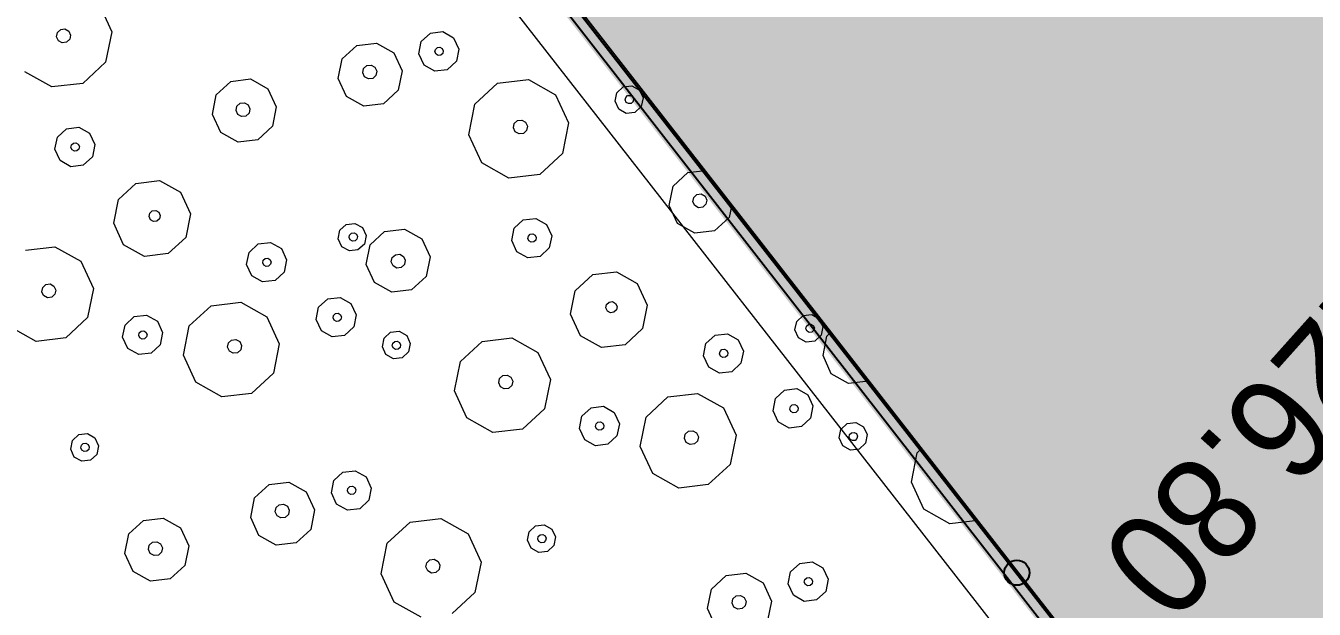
# Model space of a CAD drawing. Header units: metres. Extents: x -2858 to 512, y -1995 to 1252.
# Drawn here: x -465.51 to -460.38, y -147.22 to -144.9 of the extents above; entities that cross this region are included whole.
import ezdxf
from ezdxf.enums import TextEntityAlignment as Align
from ezdxf.lldxf.tags import DXFTag

# ---------------------------------------------------------------- set-up
doc = ezdxf.new("R2010")
doc.units = ezdxf.units.M
doc.header["$PDMODE"] = 33
doc.header["$PDSIZE"] = 0.1
for name, color, linetype in [('Calque commun', 7, 'Continuous'), ('Calque11', 7, 'Continuous'), ('Calque14', 7, 'Continuous'), ('Calque15', 7, 'Continuous'), ('Calque17', 7, 'Continuous')]:
    doc.layers.add(name, color=color, linetype=linetype)
doc.styles.add('Arial12', font='arial.ttf', dxfattribs={"width": 0.9, "height": 0.41584})
tags = doc.linetypes.add('DASHDOT2', pattern=[0.5, 0.25, -0.125, 0, -0.125]).pattern_tags.tags
tags[10:11] = [DXFTag(74, 4), DXFTag(75, 0), DXFTag(340, '0'), DXFTag(46, 1.0), DXFTag(50, 0.0), DXFTag(44, 0.0), DXFTag(45, 0.0)]
tags[8:9] = [DXFTag(74, 4), DXFTag(75, 0), DXFTag(340, '0'), DXFTag(46, 1.0), DXFTag(50, 0.0), DXFTag(44, 0.0), DXFTag(45, 0.0)]
tags[6:7] = [DXFTag(74, 4), DXFTag(75, 0), DXFTag(340, '0'), DXFTag(46, 1.0), DXFTag(50, 0.0), DXFTag(44, 0.0), DXFTag(45, 0.0)]
tags[4:5] = [DXFTag(74, 4), DXFTag(75, 0), DXFTag(340, '0'), DXFTag(46, 1.0), DXFTag(50, 0.0), DXFTag(44, 0.0), DXFTag(45, 0.0)]

# ---------------------------------------------------------------- blocks, each defined once
blk = doc.blocks.new('PointTopo_SPE')
at = {"layer": 'Calque commun', "color": 1, "linetype": 'ByBlock', "lineweight": -2}
blk.add_point((0, 0), dxfattribs=at)
blk = doc.blocks.new('geometrebondepartleger')
at = {"layer": 'Calque commun', "color": 10, "linetype": 'DASHDOT2', "lineweight": 18, "flags": 128}
blk.add_lwpolyline([(45.2867, 98.0868), (42.9361, 93.8756), (22.4919, 69.3549), (46.896, 54.8213), (60.0219, 76.4824), (130.1549, 64.2531), (145.3143, 148.376), (109.3485, 154.881), (91.263, 130.1164), (87.3779, 124.8321), (86.3313, 123.2789), (83.8109, 118.8118), (74.9183, 102.5858), (72.6157, 98.3586), (63.0649, 85.9136), (45.1583, 97.9611)], close=True, dxfattribs=at)
at = {"layer": 'Calque11', "color": 7, "linetype": 'Continuous', "lineweight": 9}
blk.add_polyline3d([(125.0277, 35.9078, 79), (133.3383, 81.851, 79), (145.3136, 148.3761, 79)], dxfattribs=at)
at = {"layer": 'Calque17', "color": 1, "linetype": 'Continuous', "lineweight": 9}
for points in [[(125.174, 36.6886, 79), (126.5286, 44.1348, 79), (125.0378, 35.9435, 79), (126.4161, 43.4883, 79), (128.681, 56.0642, 79), (129.9759, 63.1341, 79), (132.1933, 75.6042, 79), (133.3383, 81.851, 79), (135.2222, 92.3412, 79), (136.4776, 99.3268, 79), (138.1727, 108.7115, 79), (140.4846, 121.4626, 79), (141.0933, 124.9318, 79)], [(125.3707, 36.6528, 79), (126.7254, 44.0992, 79), (125.2346, 35.9078, 79), (126.6129, 43.4526, 79), (128.8778, 56.0285, 79), (130.1727, 63.0986, 79), (132.3901, 75.5687, 79), (133.5351, 81.8153, 79), (135.4191, 92.3058, 79), (136.6745, 99.2914, 79), (138.3695, 108.676, 79), (140.6815, 121.4274, 79), (141.2903, 124.8972, 79)]]:
    blk.add_polyline3d(points, dxfattribs=at)
at = {"layer": 'Calque14', "color": 0, "linetype": 'ByBlock', "lineweight": -2}
blk.add_blockref('PointTopo_SPE', (135.2222, 92.3412, 205.795), dxfattribs=at)
at = {"layer": 'Calque15', "color": 1, "linetype": 'ByBlock', "lineweight": -2, "style": 'Arial12', "width": 0.9}
blk.add_text('126.80', height=0.41584, dxfattribs=at).set_placement((133.3667, 92.9457, 205.795), align=Align.TOP_LEFT)
blk = doc.blocks.new('pattern')
at = {"layer": 'Calque commun', "color": 54, "linetype": 'Continuous', "lineweight": 9}
for p, q in [((64.94, 80.763), (65.0239, 80.6889)), ((65.0239, 80.6889), (65.0497, 80.573)), ((65.0497, 80.573), (65.0025, 80.4642)), ((65.5115, 80.4754), (65.5541, 80.5005)), ((65.5541, 80.5005), (65.6033, 80.4958)), ((65.0025, 80.4642), (64.9003, 80.4038)), ((65.4919, 80.43), (65.5115, 80.4754)), ((65.6033, 80.4958), (65.6404, 80.4631)), ((65.6404, 80.4631), (65.6511, 80.4149)), ((64.9003, 80.4038), (64.8756, 80.4062)), ((65.5026, 80.3818), (65.4919, 80.43)), ((65.5541, 80.4249), (65.5582, 80.4344)), ((65.5563, 80.4148), (65.5541, 80.4249)), ((65.5641, 80.4079), (65.5563, 80.4148)), ((65.5582, 80.4344), (65.5671, 80.4397)), ((65.5744, 80.4069), (65.5641, 80.4079)), ((65.5671, 80.4397), (65.5775, 80.4387)), ((65.5834, 80.4122), (65.5744, 80.4069)), ((65.5775, 80.4387), (65.5853, 80.4319)), ((65.5875, 80.4217), (65.5834, 80.4122)), ((65.5853, 80.4319), (65.5875, 80.4217)), ((65.6511, 80.4149), (65.6315, 80.3695)), ((65.7266, 80.365), (65.7947, 80.4053)), ((65.5397, 80.3491), (65.5026, 80.3818)), ((65.5889, 80.3444), (65.5397, 80.3491)), ((65.6315, 80.3695), (65.5889, 80.3444)), ((65.6951, 80.2925), (65.7266, 80.365)), ((65.795, 80.291), (65.8099, 80.2998)), ((65.8099, 80.2998), (65.8271, 80.2981)), ((65.8271, 80.2981), (65.8401, 80.2867)), ((65.7123, 80.2152), (65.6951, 80.2925)), ((65.7881, 80.2751), (65.795, 80.291)), ((65.7919, 80.2582), (65.7881, 80.2751)), ((65.8048, 80.2467), (65.7919, 80.2582)), ((65.8221, 80.2451), (65.8048, 80.2467)), ((65.837, 80.2539), (65.8221, 80.2451)), ((65.8439, 80.2698), (65.837, 80.2539)), ((65.8401, 80.2867), (65.8439, 80.2698)), ((65.95, 80.2682), (65.9185, 80.1956)), ((64.9656, 80.1756), (64.9793, 80.2074)), ((64.9793, 80.2074), (65.0091, 80.225)), ((65.0091, 80.225), (65.0436, 80.2217)), ((65.0436, 80.2217), (65.0695, 80.1988)), ((65.0695, 80.1988), (65.077, 80.165)), ((65.7716, 80.1629), (65.7123, 80.2152)), ((65.9185, 80.1956), (65.8504, 80.1554)), ((64.9731, 80.1418), (64.9656, 80.1756)), ((64.999, 80.1189), (64.9731, 80.1418)), ((65.005, 80.1729), (65.0091, 80.1824)), ((65.0073, 80.1627), (65.005, 80.1729)), ((65.015, 80.1559), (65.0073, 80.1627)), ((65.0091, 80.1824), (65.0181, 80.1877)), ((65.0254, 80.1549), (65.015, 80.1559)), ((65.0181, 80.1877), (65.0284, 80.1867)), ((65.0343, 80.1602), (65.0254, 80.1549)), ((65.0284, 80.1867), (65.0362, 80.1798)), ((65.0384, 80.1697), (65.0343, 80.1602)), ((65.0362, 80.1798), (65.0384, 80.1697)), ((65.077, 80.165), (65.0633, 80.1332)), ((65.8504, 80.1554), (65.7716, 80.1629)), ((65.0335, 80.1157), (64.999, 80.1189)), ((65.0633, 80.1332), (65.0335, 80.1157)), ((64.8149, 80.0693), (64.8175, 80.069)), ((64.8175, 80.069), (64.8768, 80.0167)), ((64.8768, 80.0167), (64.894, 79.9395)), ((65.0383, 79.9707), (65.0809, 79.9958)), ((65.0809, 79.9958), (65.1301, 79.9911)), ((65.1301, 79.9911), (65.1672, 79.9584)), ((64.7951, 79.9508), (64.7924, 79.9445)), ((64.7942, 79.9547), (64.7951, 79.9508)), ((64.894, 79.9395), (64.8625, 79.8669)), ((65.0187, 79.9253), (65.0383, 79.9707)), ((65.0837, 79.9327), (65.0926, 79.9379)), ((65.0926, 79.9379), (65.103, 79.937)), ((65.103, 79.937), (65.1107, 79.9301)), ((65.1672, 79.9584), (65.1779, 79.9102)), ((65.0294, 79.8771), (65.0187, 79.9253)), ((65.0796, 79.9231), (65.0837, 79.9327)), ((65.0818, 79.913), (65.0796, 79.9231)), ((65.0896, 79.9061), (65.0818, 79.913)), ((65.0999, 79.9051), (65.0896, 79.9061)), ((65.1089, 79.9104), (65.0999, 79.9051)), ((65.113, 79.92), (65.1089, 79.9104)), ((65.1107, 79.9301), (65.113, 79.92)), ((65.1779, 79.9102), (65.1583, 79.8648)), ((64.8625, 79.8669), (64.7944, 79.8267)), ((65.0665, 79.8444), (65.0294, 79.8771)), ((65.1157, 79.8397), (65.0665, 79.8444)), ((65.1583, 79.8648), (65.1157, 79.8397)), ((65.3287, 79.8199), (65.4309, 79.8802)), ((65.4309, 79.8802), (65.549, 79.869)), ((65.549, 79.869), (65.638, 79.7904)), ((64.7632, 79.7581), (64.7769, 79.7899)), ((64.7944, 79.8267), (64.7715, 79.8288)), ((64.7769, 79.7899), (64.8067, 79.8074)), ((64.8067, 79.8074), (64.8412, 79.8042)), ((64.8412, 79.8042), (64.8671, 79.7813)), ((64.8671, 79.7813), (64.8746, 79.7475)), ((65.2815, 79.711), (65.3287, 79.8199)), ((65.638, 79.7904), (65.6638, 79.6746)), ((64.7707, 79.7243), (64.7632, 79.7581)), ((64.7988, 79.7577), (64.8029, 79.7673)), ((64.8011, 79.7476), (64.7988, 79.7577)), ((64.8088, 79.7407), (64.8011, 79.7476)), ((64.8029, 79.7673), (64.8119, 79.7725)), ((64.8192, 79.7397), (64.8088, 79.7407)), ((64.8119, 79.7725), (64.8222, 79.7716)), ((64.8281, 79.745), (64.8192, 79.7397)), ((64.8222, 79.7716), (64.83, 79.7647)), ((64.8323, 79.7545), (64.8281, 79.745)), ((64.83, 79.7647), (64.8323, 79.7545)), ((64.8746, 79.7475), (64.8609, 79.7157)), ((64.7966, 79.7014), (64.7707, 79.7243)), ((64.8311, 79.6981), (64.7966, 79.7014)), ((64.8609, 79.7157), (64.8311, 79.6981)), ((65.3073, 79.5952), (65.2815, 79.711)), ((65.4268, 79.6968), (65.4337, 79.7127)), ((65.4305, 79.6799), (65.4268, 79.6968)), ((65.4435, 79.6685), (65.4305, 79.6799)), ((65.4337, 79.7127), (65.4486, 79.7215)), ((65.4486, 79.7215), (65.4658, 79.7199)), ((65.4658, 79.7199), (65.4788, 79.7084)), ((65.4825, 79.6915), (65.4756, 79.6756)), ((65.4788, 79.7084), (65.4825, 79.6915)), ((65.0602, 79.6189), (65.1028, 79.644)), ((65.1028, 79.644), (65.152, 79.6393)), ((65.152, 79.6393), (65.1891, 79.6066)), ((65.4607, 79.6668), (65.4435, 79.6685)), ((65.4756, 79.6756), (65.4607, 79.6668)), ((65.6638, 79.6746), (65.6166, 79.5658)), ((65.0406, 79.5735), (65.0602, 79.6189)), ((65.1028, 79.5684), (65.1069, 79.5779)), ((65.1069, 79.5779), (65.1158, 79.5832)), ((65.1158, 79.5832), (65.1262, 79.5822)), ((65.1262, 79.5822), (65.134, 79.5753)), ((65.134, 79.5753), (65.1362, 79.5652)), ((65.1891, 79.6066), (65.1999, 79.5583)), ((65.3962, 79.5167), (65.3073, 79.5952)), ((65.0513, 79.5252), (65.0406, 79.5735)), ((65.0884, 79.4925), (65.0513, 79.5252)), ((65.105, 79.5582), (65.1028, 79.5684)), ((65.1128, 79.5514), (65.105, 79.5582)), ((65.1232, 79.5504), (65.1128, 79.5514)), ((65.1321, 79.5557), (65.1232, 79.5504)), ((65.1362, 79.5652), (65.1321, 79.5557)), ((65.1999, 79.5583), (65.1802, 79.513)), ((65.6166, 79.5658), (65.5144, 79.5054)), ((66.0962, 79.5232), (66.1099, 79.5549)), ((66.1099, 79.5549), (66.1397, 79.5725)), ((66.1339, 79.5203), (66.1381, 79.5299)), ((66.1381, 79.5299), (66.147, 79.5351)), ((66.1397, 79.5725), (66.1742, 79.5693)), ((66.147, 79.5351), (66.1573, 79.5342)), ((66.1573, 79.5342), (66.1651, 79.5273)), ((66.1651, 79.5273), (66.1674, 79.5172)), ((66.1742, 79.5693), (66.2001, 79.5464)), ((66.2001, 79.5464), (66.2077, 79.5126)), ((65.1376, 79.4878), (65.0884, 79.4925)), ((65.1802, 79.513), (65.1376, 79.4878)), ((65.5144, 79.5054), (65.3962, 79.5167)), ((66.1037, 79.4894), (66.0962, 79.5232)), ((66.1296, 79.4665), (66.1037, 79.4894)), ((66.1362, 79.5102), (66.1339, 79.5203)), ((66.144, 79.5033), (66.1362, 79.5102)), ((66.1543, 79.5024), (66.144, 79.5033)), ((66.1633, 79.5076), (66.1543, 79.5024)), ((66.1674, 79.5172), (66.1633, 79.5076)), ((66.1939, 79.4808), (66.1641, 79.4632)), ((66.2077, 79.5126), (66.1939, 79.4808)), ((65.5849, 79.3985), (65.6046, 79.4439)), ((65.6046, 79.4439), (65.6471, 79.469)), ((65.6471, 79.469), (65.6964, 79.4643)), ((65.6964, 79.4643), (65.7334, 79.4316)), ((65.7334, 79.4316), (65.7442, 79.3833)), ((66.1641, 79.4632), (66.1296, 79.4665)), ((66.3816, 79.4006), (66.4881, 79.4634)), ((66.4881, 79.4634), (66.6111, 79.4517)), ((65.5956, 79.3503), (65.5849, 79.3985)), ((65.6471, 79.3934), (65.6512, 79.4029)), ((65.6493, 79.3833), (65.6471, 79.3934)), ((65.6571, 79.3764), (65.6493, 79.3833)), ((65.6512, 79.4029), (65.6602, 79.4082)), ((65.6675, 79.3754), (65.6571, 79.3764)), ((65.6602, 79.4082), (65.6705, 79.4072)), ((65.6764, 79.3807), (65.6675, 79.3754)), ((65.6705, 79.4072), (65.6783, 79.4003)), ((65.6805, 79.3902), (65.6764, 79.3807)), ((65.6783, 79.4003), (65.6805, 79.3902)), ((65.7442, 79.3833), (65.7245, 79.338)), ((66.3325, 79.2872), (66.3816, 79.4006)), ((65.6327, 79.3175), (65.5956, 79.3503)), ((65.7245, 79.338), (65.6819, 79.3128)), ((66.7038, 79.3699), (66.7307, 79.2493)), ((65.6819, 79.3128), (65.6327, 79.3175)), ((66.3594, 79.1665), (66.3325, 79.2872)), ((66.4937, 79.2715), (66.5006, 79.2873)), ((66.4975, 79.2546), (66.4937, 79.2715)), ((66.5006, 79.2873), (66.5155, 79.2961)), ((66.5155, 79.2961), (66.5327, 79.2945)), ((66.5327, 79.2945), (66.5457, 79.2831)), ((66.5457, 79.2831), (66.5494, 79.2662)), ((64.6575, 79.1961), (64.7021, 79.2225)), ((64.7021, 79.2225), (64.7809, 79.215)), ((65.1796, 79.2119), (65.2614, 79.2602)), ((65.2614, 79.2602), (65.3559, 79.2512)), ((65.3559, 79.2512), (65.427, 79.1883)), ((66.5104, 79.2431), (66.4975, 79.2546)), ((66.5276, 79.2415), (66.5104, 79.2431)), ((66.5425, 79.2503), (66.5276, 79.2415)), ((66.5494, 79.2662), (66.5425, 79.2503)), ((66.7307, 79.2493), (66.6815, 79.1359)), ((64.7809, 79.215), (64.8402, 79.1626)), ((65.1419, 79.1248), (65.1796, 79.2119)), ((65.427, 79.1883), (65.4477, 79.0957)), ((65.6572, 79.122), (65.7593, 79.1823)), ((65.7593, 79.1823), (65.8775, 79.171)), ((65.8775, 79.171), (65.9664, 79.0925)), ((66.452, 79.0847), (66.3594, 79.1665)), ((64.7098, 79.1097), (64.7247, 79.1185)), ((64.7247, 79.1185), (64.742, 79.1169)), ((64.742, 79.1169), (64.7549, 79.1054)), ((64.8402, 79.1626), (64.8574, 79.0854)), ((65.1625, 79.0321), (65.1419, 79.1248)), ((65.2581, 79.1134), (65.2636, 79.1261)), ((65.2636, 79.1261), (65.2755, 79.1332)), ((65.2755, 79.1332), (65.2893, 79.1319)), ((65.2893, 79.1319), (65.2997, 79.1227)), ((65.2997, 79.1227), (65.3027, 79.1092)), ((65.61, 79.0131), (65.6572, 79.122)), ((66.6815, 79.1359), (66.5751, 79.073)), ((64.7029, 79.0938), (64.7098, 79.1097)), ((64.7067, 79.077), (64.7029, 79.0938)), ((64.7197, 79.0655), (64.7067, 79.077)), ((64.7369, 79.0639), (64.7197, 79.0655)), ((64.7518, 79.0727), (64.7369, 79.0639)), ((64.7587, 79.0885), (64.7518, 79.0727)), ((64.7549, 79.1054), (64.7587, 79.0885)), ((64.8574, 79.0854), (64.8259, 79.0128)), ((65.2611, 79.0999), (65.2581, 79.1134)), ((65.2715, 79.0908), (65.2611, 79.0999)), ((65.2853, 79.0894), (65.2715, 79.0908)), ((65.2972, 79.0965), (65.2853, 79.0894)), ((65.3027, 79.1092), (65.2972, 79.0965)), ((65.4477, 79.0957), (65.4099, 79.0086)), ((65.9664, 79.0925), (65.9922, 78.9767)), ((66.5751, 79.073), (66.452, 79.0847)), ((64.679, 78.9801), (64.6268, 79.0262)), ((64.8259, 79.0128), (64.7578, 78.9726)), ((65.2337, 78.9693), (65.1625, 79.0321)), ((65.6358, 78.8973), (65.61, 79.0131)), ((65.7552, 78.9989), (65.7621, 79.0148)), ((65.7621, 79.0148), (65.777, 79.0236)), ((65.777, 79.0236), (65.7943, 79.0219)), ((65.7943, 79.0219), (65.8072, 79.0105)), ((64.7578, 78.9726), (64.679, 78.9801)), ((65.3282, 78.9603), (65.2337, 78.9693)), ((65.4099, 79.0086), (65.3282, 78.9603)), ((65.759, 78.982), (65.7552, 78.9989)), ((65.772, 78.9705), (65.759, 78.982)), ((65.7892, 78.9689), (65.772, 78.9705)), ((65.8041, 78.9777), (65.7892, 78.9689)), ((65.811, 78.9936), (65.8041, 78.9777)), ((65.8072, 79.0105), (65.811, 78.9936)), ((65.9922, 78.9767), (65.945, 78.8678)), ((65.7247, 78.8187), (65.6358, 78.8973)), ((65.945, 78.8678), (65.8428, 78.8075)), ((66.4344, 78.8337), (66.454, 78.879)), ((66.454, 78.879), (66.4966, 78.9042)), ((66.4966, 78.9042), (66.5458, 78.8995)), ((66.5458, 78.8995), (66.5829, 78.8668)), ((66.5829, 78.8668), (66.5936, 78.8185)), ((65.8428, 78.8075), (65.7247, 78.8187)), ((66.4451, 78.7854), (66.4344, 78.8337)), ((66.4966, 78.8286), (66.5007, 78.8381)), ((66.4988, 78.8184), (66.4966, 78.8286)), ((66.5066, 78.8116), (66.4988, 78.8184)), ((66.5007, 78.8381), (66.5096, 78.8434)), ((66.5169, 78.8106), (66.5066, 78.8116)), ((66.5096, 78.8434), (66.52, 78.8424)), ((66.5259, 78.8158), (66.5169, 78.8106)), ((66.52, 78.8424), (66.5278, 78.8355)), ((66.53, 78.8254), (66.5259, 78.8158)), ((66.5278, 78.8355), (66.53, 78.8254)), ((66.5936, 78.8185), (66.574, 78.7731)), ((66.6691, 78.7687), (66.7372, 78.8089)), ((66.7372, 78.8089), (66.816, 78.8014)), ((65.2275, 78.7446), (65.2701, 78.7697)), ((65.2701, 78.7697), (65.3193, 78.765)), ((65.3193, 78.765), (65.3564, 78.7323)), ((66.4822, 78.7527), (66.4451, 78.7854)), ((66.574, 78.7731), (66.5314, 78.748)), ((66.6376, 78.6961), (66.6691, 78.7687)), ((66.816, 78.8014), (66.8753, 78.749)), ((65.2078, 78.6992), (65.2275, 78.7446)), ((65.27, 78.6941), (65.2742, 78.7036)), ((65.2742, 78.7036), (65.2831, 78.7089)), ((65.2831, 78.7089), (65.2934, 78.7079)), ((65.2934, 78.7079), (65.3012, 78.7011)), ((65.3564, 78.7323), (65.3671, 78.6841)), ((66.5314, 78.748), (66.4822, 78.7527)), ((66.7375, 78.6946), (66.7524, 78.7034)), ((66.7524, 78.7034), (66.7696, 78.7018)), ((66.8753, 78.749), (66.8925, 78.6718)), ((64.5768, 78.6498), (64.6066, 78.6673)), ((64.6066, 78.6673), (64.641, 78.6641)), ((64.641, 78.6641), (64.667, 78.6412)), ((65.2186, 78.651), (65.2078, 78.6992)), ((65.2723, 78.684), (65.27, 78.6941)), ((65.2801, 78.6771), (65.2723, 78.684)), ((65.2904, 78.6761), (65.2801, 78.6771)), ((65.2993, 78.6814), (65.2904, 78.6761)), ((65.3035, 78.6909), (65.2993, 78.6814)), ((65.3012, 78.7011), (65.3035, 78.6909)), ((65.3671, 78.6841), (65.3475, 78.6387)), ((66.6548, 78.6189), (66.6376, 78.6961)), ((66.7306, 78.6787), (66.7375, 78.6946)), ((66.7344, 78.6618), (66.7306, 78.6787)), ((66.7473, 78.6504), (66.7344, 78.6618)), ((66.7795, 78.6575), (66.7646, 78.6488)), ((66.7696, 78.7018), (66.7826, 78.6903)), ((66.7864, 78.6734), (66.7795, 78.6575)), ((66.7826, 78.6903), (66.7864, 78.6734)), ((66.8925, 78.6718), (66.861, 78.5992)), ((64.563, 78.618), (64.5768, 78.6498)), ((64.5705, 78.5842), (64.563, 78.618)), ((64.6008, 78.6152), (64.6049, 78.6247)), ((64.603, 78.605), (64.6008, 78.6152)), ((64.6108, 78.5981), (64.603, 78.605)), ((64.6049, 78.6247), (64.6138, 78.63)), ((64.6138, 78.63), (64.6242, 78.629)), ((64.6301, 78.6024), (64.6211, 78.5972)), ((64.6242, 78.629), (64.632, 78.6221)), ((64.6342, 78.612), (64.6301, 78.6024)), ((64.632, 78.6221), (64.6342, 78.612)), ((64.6745, 78.6074), (64.6607, 78.5756)), ((64.667, 78.6412), (64.6745, 78.6074)), ((65.2557, 78.6182), (65.2186, 78.651)), ((65.3049, 78.6136), (65.2557, 78.6182)), ((65.3475, 78.6387), (65.3049, 78.6136)), ((65.9081, 78.5793), (65.9218, 78.611)), ((65.9218, 78.611), (65.9516, 78.6286)), ((65.9516, 78.6286), (65.9861, 78.6253)), ((65.9861, 78.6253), (66.012, 78.6024)), ((66.012, 78.6024), (66.0196, 78.5686)), ((66.7141, 78.5665), (66.6548, 78.6189)), ((66.7646, 78.6488), (66.7473, 78.6504)), ((64.5965, 78.5613), (64.5705, 78.5842)), ((64.6309, 78.558), (64.5965, 78.5613)), ((64.6211, 78.5972), (64.6108, 78.5981)), ((64.6607, 78.5756), (64.6309, 78.558)), ((64.8485, 78.4954), (64.9549, 78.5583)), ((64.9549, 78.5583), (65.078, 78.5465)), ((65.9156, 78.5455), (65.9081, 78.5793)), ((65.9475, 78.5765), (65.9516, 78.586)), ((65.9498, 78.5664), (65.9475, 78.5765)), ((65.9575, 78.5595), (65.9498, 78.5664)), ((65.9516, 78.586), (65.9606, 78.5913)), ((65.9679, 78.5585), (65.9575, 78.5595)), ((65.9606, 78.5913), (65.9709, 78.5903)), ((65.9768, 78.5638), (65.9679, 78.5585)), ((65.9709, 78.5903), (65.9787, 78.5835)), ((65.9809, 78.5733), (65.9768, 78.5638)), ((65.9787, 78.5835), (65.9809, 78.5733)), ((66.0196, 78.5686), (66.0058, 78.5369)), ((66.7929, 78.559), (66.7141, 78.5665)), ((66.861, 78.5992), (66.7929, 78.559)), ((65.078, 78.5465), (65.1706, 78.4647)), ((65.9415, 78.5226), (65.9156, 78.5455)), ((65.976, 78.5193), (65.9415, 78.5226)), ((66.0058, 78.5369), (65.976, 78.5193)), ((67.1097, 78.4911), (67.1778, 78.5313)), ((67.1778, 78.5313), (67.2565, 78.5238)), ((67.2565, 78.5238), (67.3158, 78.4715)), ((64.7993, 78.382), (64.8485, 78.4954)), ((65.1706, 78.4647), (65.1975, 78.3441)), ((65.6131, 78.44), (65.6812, 78.4802)), ((65.6812, 78.4802), (65.76, 78.4727)), ((65.76, 78.4727), (65.8193, 78.4203)), ((67.0782, 78.4185), (67.1097, 78.4911)), ((67.3158, 78.4715), (67.333, 78.3942)), ((65.5816, 78.3674), (65.6131, 78.44)), ((65.8193, 78.4203), (65.8365, 78.3431)), ((65.9808, 78.3743), (66.0234, 78.3995)), ((66.0234, 78.3995), (66.0726, 78.3948)), ((67.0954, 78.3413), (67.0782, 78.4185)), ((67.1786, 78.4027), (67.1855, 78.4186)), ((67.1824, 78.3858), (67.1786, 78.4027)), ((67.1855, 78.4186), (67.2004, 78.4274)), ((67.2004, 78.4274), (67.2176, 78.4257)), ((67.2176, 78.4257), (67.2306, 78.4143)), ((67.2344, 78.3974), (67.2275, 78.3815)), ((67.2306, 78.4143), (67.2344, 78.3974)), ((64.8262, 78.2614), (64.7993, 78.382)), ((64.9605, 78.3663), (64.9674, 78.3821)), ((64.9643, 78.3494), (64.9605, 78.3663)), ((64.9772, 78.3379), (64.9643, 78.3494)), ((64.9674, 78.3821), (64.9823, 78.3909)), ((64.9823, 78.3909), (64.9995, 78.3893)), ((65.0094, 78.3451), (64.9945, 78.3363)), ((64.9995, 78.3893), (65.0125, 78.3779)), ((65.0163, 78.361), (65.0094, 78.3451)), ((65.0125, 78.3779), (65.0163, 78.361)), ((65.5988, 78.2902), (65.5816, 78.3674)), ((65.6819, 78.3597), (65.6887, 78.3756)), ((65.6856, 78.3428), (65.6819, 78.3597)), ((65.6887, 78.3756), (65.7036, 78.3844)), ((65.7036, 78.3844), (65.7209, 78.3827)), ((65.7209, 78.3827), (65.7338, 78.3713)), ((65.7376, 78.3544), (65.7307, 78.3385)), ((65.7338, 78.3713), (65.7376, 78.3544)), ((65.9612, 78.329), (65.9808, 78.3743)), ((66.0726, 78.3948), (66.1097, 78.3621)), ((66.1097, 78.3621), (66.1204, 78.3138)), ((67.1954, 78.3743), (67.1824, 78.3858)), ((67.2126, 78.3727), (67.1954, 78.3743)), ((67.2275, 78.3815), (67.2126, 78.3727)), ((67.333, 78.3942), (67.3016, 78.3217)), ((64.9945, 78.3363), (64.9772, 78.3379)), ((65.1975, 78.3441), (65.1483, 78.2307)), ((65.6986, 78.3314), (65.6856, 78.3428)), ((65.7158, 78.3297), (65.6986, 78.3314)), ((65.7307, 78.3385), (65.7158, 78.3297)), ((65.8365, 78.3431), (65.805, 78.2705)), ((65.9719, 78.2807), (65.9612, 78.329)), ((66.0221, 78.3268), (66.0262, 78.3363)), ((66.0243, 78.3166), (66.0221, 78.3268)), ((66.0321, 78.3098), (66.0243, 78.3166)), ((66.0262, 78.3363), (66.0351, 78.3416)), ((66.0424, 78.3088), (66.0321, 78.3098)), ((66.0351, 78.3416), (66.0455, 78.3406)), ((66.0514, 78.3141), (66.0424, 78.3088)), ((66.0455, 78.3406), (66.0532, 78.3337)), ((66.0555, 78.3236), (66.0514, 78.3141)), ((66.0532, 78.3337), (66.0555, 78.3236)), ((66.1204, 78.3138), (66.1008, 78.2684)), ((67.1547, 78.289), (67.0954, 78.3413)), ((67.3016, 78.3217), (67.2335, 78.2815)), ((64.9188, 78.1795), (64.8262, 78.2614)), ((65.6581, 78.2378), (65.5988, 78.2902)), ((65.805, 78.2705), (65.7369, 78.2303)), ((66.009, 78.248), (65.9719, 78.2807)), ((66.0582, 78.2433), (66.009, 78.248)), ((66.1008, 78.2684), (66.0582, 78.2433)), ((66.2712, 78.2235), (66.3734, 78.2839)), ((66.3734, 78.2839), (66.4915, 78.2726)), ((66.4915, 78.2726), (66.5805, 78.1941)), ((67.2335, 78.2815), (67.1547, 78.289)), ((65.1483, 78.2307), (65.0419, 78.1678)), ((65.7369, 78.2303), (65.6581, 78.2378)), ((65.7057, 78.1618), (65.7194, 78.1935)), ((65.7194, 78.1935), (65.7492, 78.2111)), ((65.7492, 78.2111), (65.7837, 78.2078)), ((65.7837, 78.2078), (65.8096, 78.1849)), ((66.224, 78.1147), (66.2712, 78.2235)), ((66.5805, 78.1941), (66.6063, 78.0783)), ((65.0419, 78.1678), (64.9188, 78.1795)), ((65.7132, 78.128), (65.7057, 78.1618)), ((65.7413, 78.1614), (65.7454, 78.1709)), ((65.7436, 78.1512), (65.7413, 78.1614)), ((65.7513, 78.1444), (65.7436, 78.1512)), ((65.7454, 78.1709), (65.7544, 78.1762)), ((65.7617, 78.1434), (65.7513, 78.1444)), ((65.7544, 78.1762), (65.7647, 78.1752)), ((65.7706, 78.1487), (65.7617, 78.1434)), ((65.7647, 78.1752), (65.7725, 78.1683)), ((65.7748, 78.1582), (65.7706, 78.1487)), ((65.7725, 78.1683), (65.7748, 78.1582)), ((65.8171, 78.1511), (65.8034, 78.1194)), ((65.8096, 78.1849), (65.8171, 78.1511)), ((65.7391, 78.1051), (65.7132, 78.128)), ((65.7736, 78.1018), (65.7391, 78.1051)), ((65.8034, 78.1194), (65.7736, 78.1018)), ((66.2498, 77.9989), (66.224, 78.1147)), ((66.3693, 78.1005), (66.3762, 78.1163)), ((66.373, 78.0836), (66.3693, 78.1005)), ((66.3762, 78.1163), (66.3911, 78.1251)), ((66.3911, 78.1251), (66.4083, 78.1235)), ((66.4083, 78.1235), (66.4213, 78.112)), ((66.425, 78.0952), (66.4181, 78.0793)), ((66.4213, 78.112), (66.425, 78.0952)), ((66.0027, 78.0225), (66.0453, 78.0476)), ((66.0453, 78.0476), (66.0945, 78.0429)), ((66.0945, 78.0429), (66.1316, 78.0102)), ((66.386, 78.0721), (66.373, 78.0836)), ((66.4032, 78.0705), (66.386, 78.0721)), ((66.4181, 78.0793), (66.4032, 78.0705)), ((66.6063, 78.0783), (66.5591, 77.9694)), ((64.9209, 77.9739), (64.9634, 77.999)), ((64.9634, 77.999), (65.0127, 77.9943)), ((65.0127, 77.9943), (65.0497, 77.9616)), ((65.9831, 77.9771), (66.0027, 78.0225)), ((66.0494, 77.9815), (66.0583, 77.9868)), ((66.0583, 77.9868), (66.0687, 77.9858)), ((66.0687, 77.9858), (66.0765, 77.979)), ((66.1316, 78.0102), (66.1424, 77.962)), ((66.3388, 77.9203), (66.2498, 77.9989)), ((64.9012, 77.9285), (64.9209, 77.9739)), ((64.9675, 77.9329), (64.9765, 77.9382)), ((64.9765, 77.9382), (64.9868, 77.9372)), ((64.9868, 77.9372), (64.9946, 77.9303)), ((65.0497, 77.9616), (65.0605, 77.9133)), ((65.9938, 77.9289), (65.9831, 77.9771)), ((66.0453, 77.972), (66.0494, 77.9815)), ((66.0475, 77.9619), (66.0453, 77.972)), ((66.0553, 77.955), (66.0475, 77.9619)), ((66.0657, 77.954), (66.0553, 77.955)), ((66.0746, 77.9593), (66.0657, 77.954)), ((66.0787, 77.9688), (66.0746, 77.9593)), ((66.0765, 77.979), (66.0787, 77.9688)), ((66.1424, 77.962), (66.1227, 77.9166)), ((66.5591, 77.9694), (66.4569, 77.9091)), ((67.0387, 77.9268), (67.0524, 77.9586)), ((67.0524, 77.9586), (67.0822, 77.9762)), ((67.0806, 77.9335), (67.0895, 77.9388)), ((67.0822, 77.9762), (67.1167, 77.9729)), ((67.0895, 77.9388), (67.0999, 77.9378)), ((67.0999, 77.9378), (67.1076, 77.9309)), ((67.1167, 77.9729), (67.1426, 77.95)), ((67.1426, 77.95), (67.1502, 77.9162)), ((64.9119, 77.8802), (64.9012, 77.9285)), ((64.9634, 77.9234), (64.9675, 77.9329)), ((64.9656, 77.9132), (64.9634, 77.9234)), ((64.9734, 77.9064), (64.9656, 77.9132)), ((64.9838, 77.9054), (64.9734, 77.9064)), ((64.9927, 77.9107), (64.9838, 77.9054)), ((64.9968, 77.9202), (64.9927, 77.9107)), ((64.9946, 77.9303), (64.9968, 77.9202)), ((65.0605, 77.9133), (65.0408, 77.868)), ((65.1359, 77.8635), (65.204, 77.9037)), ((65.204, 77.9037), (65.2828, 77.8962)), ((65.2828, 77.8962), (65.3421, 77.8438)), ((66.0309, 77.8961), (65.9938, 77.9289)), ((66.0801, 77.8915), (66.0309, 77.8961)), ((66.1227, 77.9166), (66.0801, 77.8915)), ((66.4569, 77.9091), (66.3388, 77.9203)), ((67.0462, 77.8931), (67.0387, 77.9268)), ((67.0721, 77.8701), (67.0462, 77.8931)), ((67.0764, 77.924), (67.0806, 77.9335)), ((67.0787, 77.9138), (67.0764, 77.924)), ((67.0865, 77.907), (67.0787, 77.9138)), ((67.0968, 77.906), (67.0865, 77.907)), ((67.1058, 77.9113), (67.0968, 77.906)), ((67.1099, 77.9208), (67.1058, 77.9113)), ((67.1364, 77.8845), (67.1066, 77.8669)), ((67.1076, 77.9309), (67.1099, 77.9208)), ((67.1502, 77.9162), (67.1364, 77.8845)), ((64.949, 77.8475), (64.9119, 77.8802)), ((64.9982, 77.8428), (64.949, 77.8475)), ((65.0408, 77.868), (64.9982, 77.8428)), ((65.1044, 77.7909), (65.1359, 77.8635)), ((65.3421, 77.8438), (65.3593, 77.7666)), ((66.5274, 77.8022), (66.5471, 77.8475)), ((66.5471, 77.8475), (66.5896, 77.8727)), ((66.5896, 77.8727), (66.6389, 77.868)), ((66.6389, 77.868), (66.6759, 77.8353)), ((66.6759, 77.8353), (66.6867, 77.787)), ((67.1066, 77.8669), (67.0721, 77.8701)), ((65.1216, 77.7137), (65.1044, 77.7909)), ((65.1974, 77.7735), (65.2043, 77.7894)), ((65.2043, 77.7894), (65.2192, 77.7982)), ((65.2192, 77.7982), (65.2365, 77.7966)), ((65.2365, 77.7966), (65.2494, 77.7851)), ((65.2494, 77.7851), (65.2532, 77.7682)), ((66.5381, 77.7539), (66.5274, 77.8022)), ((66.5896, 77.797), (66.5937, 77.8066)), ((66.5918, 77.7869), (66.5896, 77.797)), ((66.5996, 77.78), (66.5918, 77.7869)), ((66.5937, 77.8066), (66.6027, 77.8118)), ((66.6027, 77.8118), (66.613, 77.8109)), ((66.6189, 77.7843), (66.61, 77.779)), ((66.613, 77.8109), (66.6208, 77.804)), ((66.623, 77.7939), (66.6189, 77.7843)), ((66.6208, 77.804), (66.623, 77.7939)), ((66.6867, 77.787), (66.667, 77.7416)), ((65.2012, 77.7566), (65.1974, 77.7735)), ((65.2142, 77.7452), (65.2012, 77.7566)), ((65.2314, 77.7436), (65.2142, 77.7452)), ((65.2463, 77.7523), (65.2314, 77.7436)), ((65.2532, 77.7682), (65.2463, 77.7523)), ((65.3593, 77.7666), (65.3278, 77.694)), ((66.5752, 77.7212), (66.5381, 77.7539)), ((66.61, 77.779), (66.5996, 77.78)), ((66.667, 77.7416), (66.6244, 77.7165)), ((65.1809, 77.6613), (65.1216, 77.7137)), ((65.3278, 77.694), (65.2597, 77.6538)), ((66.6244, 77.7165), (66.5752, 77.7212)), ((65.2597, 77.6538), (65.1809, 77.6613)), ((66.1221, 77.6155), (66.2039, 77.6638)), ((66.2039, 77.6638), (66.2984, 77.6548)), ((66.2984, 77.6548), (66.3695, 77.592)), ((65.545, 77.5133), (65.5765, 77.5859)), ((65.5765, 77.5859), (65.6446, 77.6261)), ((65.6446, 77.6261), (65.7234, 77.6186)), ((65.7234, 77.6186), (65.7827, 77.5663)), ((66.0844, 77.5284), (66.1221, 77.6155)), ((66.3695, 77.592), (66.3902, 77.4993)), ((66.5997, 77.5256), (66.7018, 77.5859)), ((66.7018, 77.5859), (66.82, 77.5747)), ((65.7827, 77.5663), (65.7999, 77.4891)), ((66.105, 77.4358), (66.0844, 77.5284)), ((66.2006, 77.5171), (66.2061, 77.5298)), ((66.2061, 77.5298), (66.218, 77.5368)), ((66.218, 77.5368), (66.2318, 77.5355)), ((66.2318, 77.5355), (66.2422, 77.5263)), ((66.2422, 77.5263), (66.2452, 77.5128)), ((66.5525, 77.4167), (66.5997, 77.5256)), ((66.82, 77.5747), (66.9089, 77.4961)), ((65.5622, 77.4361), (65.545, 77.5133)), ((65.6454, 77.4975), (65.6523, 77.5134)), ((65.6492, 77.4806), (65.6454, 77.4975)), ((65.6622, 77.4691), (65.6492, 77.4806)), ((65.6523, 77.5134), (65.6672, 77.5222)), ((65.6672, 77.5222), (65.6845, 77.5205)), ((65.6943, 77.4763), (65.6794, 77.4675)), ((65.6845, 77.5205), (65.6974, 77.5091)), ((65.7012, 77.4922), (65.6943, 77.4763)), ((65.6974, 77.5091), (65.7012, 77.4922)), ((65.7999, 77.4891), (65.7684, 77.4165)), ((66.2036, 77.5036), (66.2006, 77.5171)), ((66.214, 77.4944), (66.2036, 77.5036)), ((66.2278, 77.4931), (66.214, 77.4944)), ((66.2397, 77.5001), (66.2278, 77.4931)), ((66.2452, 77.5128), (66.2397, 77.5001)), ((66.3902, 77.4993), (66.3524, 77.4122)), ((66.9089, 77.4961), (66.9347, 77.3803)), ((65.6215, 77.3838), (65.5622, 77.4361)), ((65.6794, 77.4675), (65.6622, 77.4691)), ((66.1762, 77.373), (66.105, 77.4358)), ((66.7046, 77.4184), (66.7195, 77.4272)), ((66.7195, 77.4272), (66.7368, 77.4256)), ((66.7368, 77.4256), (66.7497, 77.4141)), ((65.7003, 77.3763), (65.6215, 77.3838)), ((65.7684, 77.4165), (65.7003, 77.3763)), ((66.2707, 77.364), (66.1762, 77.373)), ((66.3524, 77.4122), (66.2707, 77.364)), ((66.5783, 77.3009), (66.5525, 77.4167)), ((66.6977, 77.4025), (66.7046, 77.4184)), ((66.7015, 77.3856), (66.6977, 77.4025)), ((66.7145, 77.3742), (66.7015, 77.3856)), ((66.7317, 77.3725), (66.7145, 77.3742)), ((66.7466, 77.3813), (66.7317, 77.3725)), ((66.7535, 77.3972), (66.7466, 77.3813)), ((66.7497, 77.4141), (66.7535, 77.3972)), ((66.6672, 77.2224), (66.5783, 77.3009)), ((66.17, 77.1482), (66.2126, 77.1734)), ((66.2126, 77.1734), (66.2618, 77.1687)), ((66.2618, 77.1687), (66.2989, 77.136)), ((66.1503, 77.1029), (66.17, 77.1482)), ((66.2989, 77.136), (66.3096, 77.0877)), ((66.1611, 77.0546), (66.1503, 77.1029)), ((66.2125, 77.0978), (66.2167, 77.1073)), ((66.2148, 77.0876), (66.2125, 77.0978)), ((66.2226, 77.0807), (66.2148, 77.0876)), ((66.2167, 77.1073), (66.2256, 77.1126)), ((66.2329, 77.0798), (66.2226, 77.0807)), ((66.2256, 77.1126), (66.2359, 77.1116)), ((66.2419, 77.085), (66.2329, 77.0798)), ((66.2359, 77.1116), (66.2437, 77.1047)), ((66.246, 77.0946), (66.2419, 77.085)), ((66.2437, 77.1047), (66.246, 77.0946)), ((66.3096, 77.0877), (66.2899, 77.0423)), ((66.1982, 77.0219), (66.1611, 77.0546)), ((66.2474, 77.0172), (66.1982, 77.0219)), ((66.2899, 77.0423), (66.2474, 77.0172)), ((65.791, 76.899), (65.8974, 76.9619)), ((65.8974, 76.9619), (66.0205, 76.9502)), ((66.0205, 76.9502), (66.1131, 76.8684)), ((65.7418, 76.7856), (65.791, 76.899)), ((66.1131, 76.8684), (66.14, 76.7477)), ((65.903, 76.7699), (65.9099, 76.7858)), ((65.9068, 76.753), (65.903, 76.7699)), ((65.9099, 76.7858), (65.9248, 76.7946)), ((65.9248, 76.7946), (65.942, 76.7929)), ((65.942, 76.7929), (65.955, 76.7815)), ((65.9588, 76.7646), (65.9519, 76.7487)), ((65.955, 76.7815), (65.9588, 76.7646)), ((65.9197, 76.7416), (65.9068, 76.753)), ((65.937, 76.7399), (65.9197, 76.7416)), ((65.9519, 76.7487), (65.937, 76.7399))]:
    blk.add_line(p, q, dxfattribs=at)
at = {"layer": 'Calque commun', "color": 7, "linetype": 'Continuous', "lineweight": 9}
mesh = blk.add_polyface(dxfattribs=at)
corners = [(70.8497, 113.5412), (53.8349, 19.1692), (74.7282, 106.3237), (76.0435, 113.5984), (74.769, 106.1763), (58.8077, 18.2701), (114.1703, 105.207), (114.1703, 98.5387)]
mesh.append_faces([[corners[k] for k in face] for face in [(3, 4, 6)]], dxfattribs={"vtx0": -1, "vtx1": -1, "color": 7})
mesh.append_faces([[corners[k] for k in face] for face in [(3, 2, 4)]], dxfattribs={"vtx0": -1, "vtx2": -1, "color": 7})
mesh.append_faces([[corners[k] for k in face] for face in [(5, 2, 1)]], dxfattribs={"vtx1": -1, "color": 7})
mesh.append_faces([[corners[k] for k in face] for face in [(0, 1, 2), (3, 0, 2)]], dxfattribs={"vtx1": -1, "vtx2": -1, "color": 7})
mesh.append_faces([[corners[k] for k in face] for face in [(4, 7, 6)]], dxfattribs={"vtx2": -1, "color": 7})

msp = doc.modelspace()

# ---------------------------------------------------------------- hatches: boundary and pattern name
at = {"layer": 'Calque commun', "linetype": 'Continuous', "lineweight": 9}
msp.add_hatch(color=61, dxfattribs=at).paths.add_polyline_path([(-442.3324, -171.841), (-440.6874, -170.5881), (-441.6468, -169.3216), (-440.8909, -168.7717), (-446.5551, -161.2386), (-441.3435, -157.1596), (-440.2144, -158.6736), (-434.1623, -154.1086), (-438.0533, -149.1044), (-449.4404, -157.9558), (-449.5577, -157.8256), (-446.0903, -155.0884), (-447.8929, -152.7344), (-451.3973, -155.4519), (-457.1908, -147.9762), (-451.9742, -143.8787), (-455.9433, -138.6064), (-463.6443, -144.4911)])

# ---------------------------------------------------------------- linework, layer by layer
at = {"layer": 'Calque commun', "color": 160, "linetype": 'ByBlock', "lineweight": -2}
msp.add_line((-463.7203, -144.3729), (-451.9397, -159.4925), dxfattribs=at)

# ---------------------------------------------------------------- block references
at = {"layer": 'Calque commun', "color": 0, "linetype": 'ByBlock', "lineweight": -2, "rotation": 228.1617603435354}
for name, p in [('geometrebondepartleger', (-440.1616, 15.2632)), ('pattern', (-478.5712, -44.6144))]:
    msp.add_blockref(name, p, dxfattribs=at)

doc.saveas('drawing.dxf')
